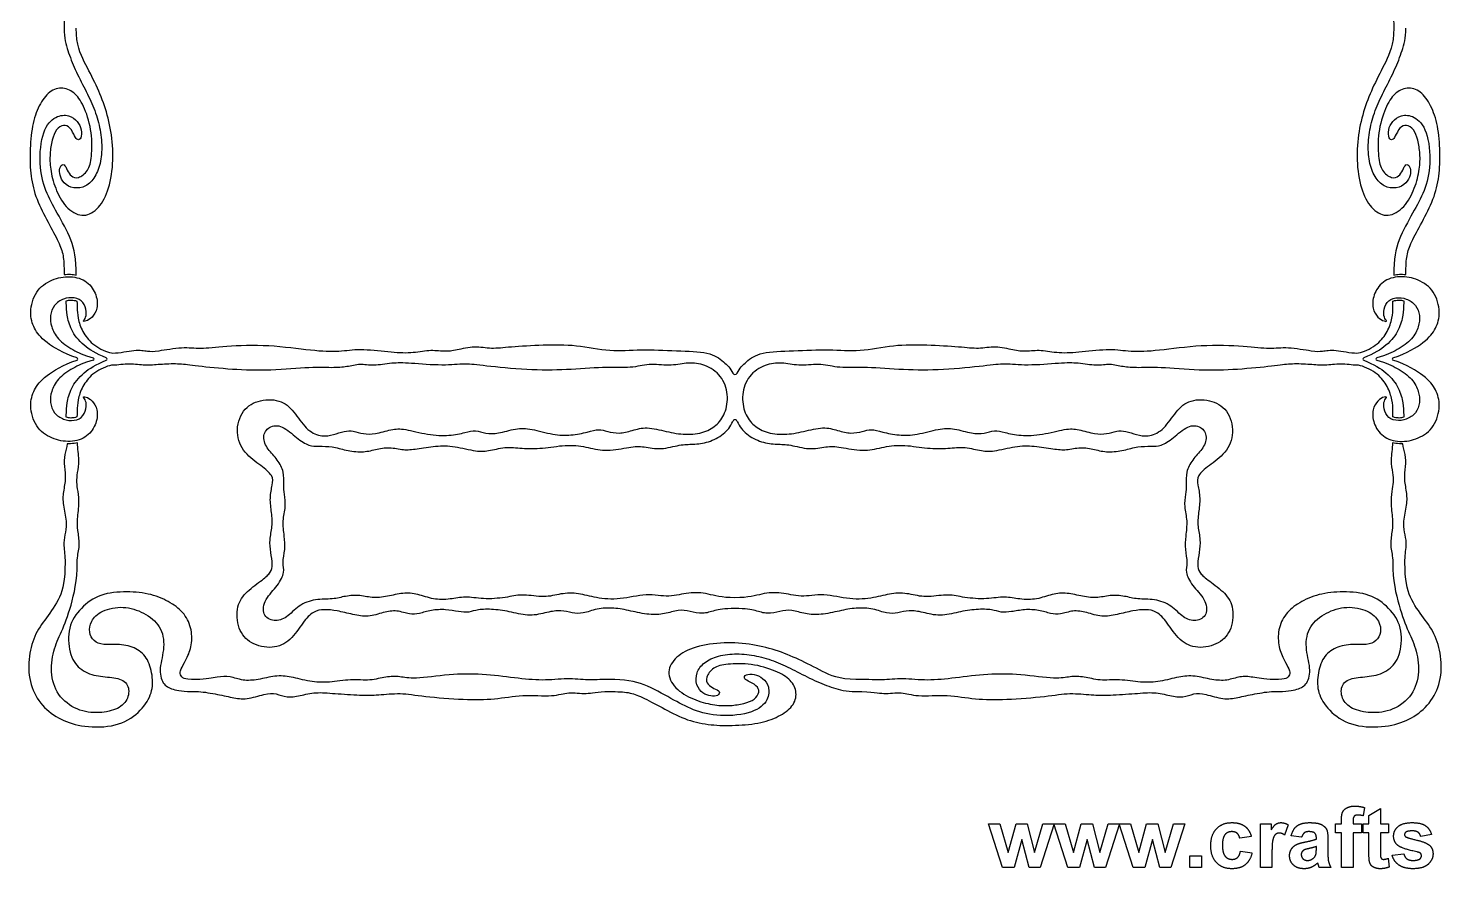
# Model space of a CAD drawing. Header units: millimetres. Extents: x -119 to 118, y -103 to 89.
# Drawn here: x -118.9 to -2.7, y -102.1 to -33 of the extents above; entities that cross this region are included whole.
import ezdxf

# ---------------------------------------------------------------- set-up
doc = ezdxf.new("R2010")
doc.units = ezdxf.units.MM
doc.header["$MEASUREMENT"] = 0
doc.layers.add('Layer 03', color=5, linetype='Continuous')

msp = doc.modelspace()

# ---------------------------------------------------------------- linework, layer by layer
at = {"layer": 'Layer 03'}
for p, q in [((-114.96, -53.26), (-114.96, -53.24)), ((-6.66, -53.24), (-6.66, -53.26)), ((-115.78, -55.6), (-115.78, -55.37)), ((-114.9, -55.4), (-114.89, -55.6)), ((-6.72, -55.6), (-6.72, -55.4)), ((-5.84, -55.37), (-5.84, -55.6)), ((-115.78, -64.96), (-115.78, -64.73)), ((-114.89, -64.73), (-114.9, -64.93)), ((-6.72, -64.93), (-6.72, -64.73)), ((-5.84, -64.73), (-5.84, -64.96)), ((-9.07, -97.06), (-9.18, -97.73)), ((-8.7, -97.71), (-7.75, -97.15)), ((-7.75, -97.15), (-7.75, -98.39)), ((-38.82, -102), (-39.97, -98.39)), ((-39.97, -98.39), (-39.03, -98.39)), ((-39.03, -98.39), (-38.35, -100.76)), ((-38.35, -100.76), (-37.71, -98.39)), ((-37.71, -98.39), (-36.78, -98.39)), ((-36.78, -98.39), (-36.19, -100.76)), ((-36.19, -100.76), (-35.5, -98.39)), ((-34.57, -98.39), (-35.72, -102)), ((-35.5, -98.39), (-34.57, -98.39)), ((-33.45, -102), (-34.6, -98.39)), ((-34.6, -98.39), (-33.66, -98.39)), ((-33.66, -98.39), (-32.98, -100.76)), ((-32.98, -100.76), (-32.34, -98.39)), ((-32.34, -98.39), (-31.41, -98.39)), ((-31.41, -98.39), (-30.82, -100.76)), ((-30.82, -100.76), (-30.13, -98.39)), ((-29.2, -98.39), (-30.35, -102)), ((-30.13, -98.39), (-29.2, -98.39)), ((-28.07, -102), (-29.23, -98.39)), ((-29.23, -98.39), (-28.29, -98.39)), ((-28.29, -98.39), (-27.61, -100.76)), ((-27.61, -100.76), (-26.97, -98.39)), ((-26.97, -98.39), (-26.04, -98.39)), ((-26.04, -98.39), (-25.45, -100.76)), ((-25.45, -100.76), (-24.76, -98.39)), ((-23.83, -98.39), (-24.98, -102)), ((-24.76, -98.39), (-23.83, -98.39)), ((-17.62, -102), (-17.62, -98.39)), ((-17.62, -98.39), (-16.73, -98.39)), ((-16.73, -98.39), (-16.73, -98.9)), ((-15.34, -98.48), (-15.63, -99.32)), ((-11.45, -98.39), (-10.96, -98.39)), ((-11.45, -99.13), (-11.45, -98.39)), ((-10.96, -98.39), (-10.96, -98.12)), ((-10, -98.14), (-10, -98.39)), ((-10, -98.39), (-9.32, -98.39)), ((-9.32, -98.39), (-9.32, -99.13)), ((-9.17, -99.13), (-9.17, -98.39)), ((-9.17, -98.39), (-8.7, -98.39)), ((-8.7, -98.39), (-8.7, -97.71)), ((-7.75, -98.39), (-7.1, -98.39)), ((-7.1, -98.39), (-7.1, -99.13)), ((-37.24, -99.68), (-37.87, -102)), ((-36.63, -102), (-37.24, -99.68)), ((-31.87, -99.68), (-32.5, -102)), ((-31.26, -102), (-31.87, -99.68)), ((-26.5, -99.68), (-27.13, -102)), ((-25.89, -102), (-26.5, -99.68)), ((-18.36, -99.44), (-19.32, -99.59)), ((-14.23, -99.5), (-15.09, -99.38)), ((-13.02, -99.65), (-13.02, -99.56)), ((-12.07, -99.69), (-12.07, -100.81)), ((-10.96, -99.13), (-11.45, -99.13)), ((-10.96, -102), (-10.96, -99.13)), ((-9.32, -99.13), (-10, -99.13)), ((-10, -99.13), (-10, -102)), ((-8.7, -99.13), (-9.17, -99.13)), ((-8.7, -100.72), (-8.7, -99.13)), ((-7.1, -99.13), (-7.75, -99.13)), ((-7.75, -99.13), (-7.75, -100.62)), ((-3.55, -99.28), (-4.44, -99.44)), ((-23.43, -102), (-23.43, -101.04)), ((-23.43, -101.04), (-22.47, -101.04)), ((-22.47, -101.04), (-22.47, -102)), ((-19.26, -100.64), (-18.3, -100.77)), ((-16.67, -100.88), (-16.67, -102)), ((-13.02, -100.46), (-13.02, -100.27)), ((-6.79, -100.98), (-5.83, -100.86)), ((-37.87, -102), (-38.82, -102)), ((-35.72, -102), (-36.63, -102)), ((-32.5, -102), (-33.45, -102)), ((-30.35, -102), (-31.26, -102)), ((-27.13, -102), (-28.07, -102)), ((-24.98, -102), (-25.89, -102)), ((-22.47, -102), (-23.43, -102)), ((-16.67, -102), (-17.62, -102)), ((-11.82, -102), (-12.78, -102)), ((-10, -102), (-10.96, -102)), ((-7.11, -101.23), (-7.04, -101.95))]:
    msp.add_line(p, q, dxfattribs=at)
for centre, radius, start, end in [((-114.93, -60.17), 0.1, 288.1671, 71.8329), ((-113.6, -60.17), 0.1, 286.2027, 73.7973), ((-112.53, -60.17), 0.1, 292.4925, 67.5075), ((-9.09, -60.17), 0.1, 112.4925, 247.5075), ((-8.02, -60.17), 0.1, 106.2027, 253.7973), ((-6.69, -60.17), 0.1, 108.1671, 251.8329), ((-60.81, -61.23), 0.2, 205.2482, 334.7518), ((-60.81, -65.37), 0.2, 22.0338, 157.9662)]:
    msp.add_arc(centre, radius, start, end, dxfattribs=at)
for points, degree in [([(-115.96, 14.61), (-115.96, 13.35), (-116.22, 10.36), (-115.95, 8.97), (-115.89, 7.4), (-116.53, 4.26), (-116.49, 1.33), (-116.18, -1.3), (-116.39, -3.02), (-115.94, -5.02), (-115.88, -6.19), (-116.07, -7.51), (-115.77, -9.35), (-116.25, -11.9), (-115.77, -14.69), (-116.25, -17.74), (-116.45, -20.24), (-116.43, -22.85), (-116.11, -25.78), (-116.39, -27.38), (-115.9, -29.26), (-115.96, -31.43), (-115.96, -32.96)], 3), ([(-6.66, 14.61), (-6.66, 13.16), (-7.17, 10.3), (-7.29, 5.12), (-7.4, 1.07), (-7.08, -1.18), (-6.64, -4.16), (-6.95, -7.33), (-6.68, -9.91), (-7.02, -11.44), (-6.74, -12.55), (-7.31, -14.36), (-6.95, -17.24), (-7.58, -20.09), (-7.12, -24.07), (-6.68, -26.57), (-7.02, -28.82), (-6.85, -30.64), (-6.66, -31.99), (-6.66, -32.96)], 3), ([(-114.96, -53.24), (-114.96, -51.94), (-115.26, -50.34), (-116.58, -48.08), (-117.51, -46.38), (-118.08, -44.21), (-117.75, -41.25), (-116.66, -40.11), (-115.52, -40.06), (-114.83, -40.6), (-114.48, -41.3), (-114.55, -42.08), (-114.86, -42.17), (-115.06, -41.91), (-115.45, -41.07), (-115.99, -40.84), (-116.63, -41.23), (-116.96, -42.13), (-117.14, -43.28), (-117.12, -44.49), (-116.73, -46.12), (-115.87, -47.74), (-114.49, -48.58), (-113.21, -47.96), (-112.3, -46.47), (-111.88, -44.12), (-112, -41.67), (-112.52, -39.55), (-113.29, -37.64), (-114.3, -35.75), (-114.96, -34.33), (-114.96, -32.96)], 3), ([(-6.66, -32.96), (-6.66, -34.33), (-7.32, -35.75), (-8.32, -37.64), (-9.1, -39.55), (-9.62, -41.67), (-9.74, -44.12), (-9.32, -46.47), (-8.4, -47.96), (-7.13, -48.58), (-5.75, -47.74), (-4.89, -46.12), (-4.5, -44.49), (-4.48, -43.28), (-4.66, -42.13), (-4.99, -41.23), (-5.63, -40.84), (-6.17, -41.07), (-6.56, -41.91), (-6.76, -42.17), (-7.07, -42.08), (-7.14, -41.3), (-6.79, -40.6), (-6.1, -40.06), (-4.96, -40.11), (-3.87, -41.25), (-3.54, -44.21), (-4.11, -46.38), (-5.04, -48.08), (-6.35, -50.34), (-6.66, -51.94), (-6.66, -53.24)], 3), ([(-60.81, -80.69), (-61.72, -80.69), (-62.51, -80.83), (-63.46, -81.19), (-64.52, -80.9), (-65.46, -80.75), (-66.59, -81.17), (-67.82, -81.23), (-69.42, -80.88), (-70.76, -80.6), (-72.2, -80.68), (-73.32, -81.14), (-74.18, -81.06), (-75.11, -80.8), (-76.21, -80.97), (-77.67, -81.38), (-79.17, -80.96), (-80.68, -80.73), (-82, -80.75), (-82.66, -81.03), (-83.51, -80.97), (-84.59, -80.74), (-85.8, -80.8), (-86.8, -81.13), (-87.52, -81.21), (-88.59, -80.8), (-89.69, -80.98), (-90.97, -81.43), (-92.2, -81.19), (-93.56, -80.85), (-94.6, -80.74), (-95.47, -80.88), (-96.31, -81.77), (-97.32, -83.38), (-98.8, -84.06), (-100.68, -83.62), (-101.71, -82.44), (-101.83, -80.4), (-100.99, -79.28), (-99.55, -78.27), (-98.95, -77.72), (-98.79, -77.09), (-98.98, -76.09), (-99.1, -75.02), (-98.81, -73.97), (-98.89, -72.81), (-99.08, -71.6), (-98.82, -70.46), (-98.75, -69.77), (-99.71, -68.97), (-101.19, -67.95), (-101.93, -66.25), (-101.36, -64.27), (-99.87, -63.44), (-97.99, -63.51), (-96.94, -64.62), (-95.95, -66.13), (-94.73, -66.58), (-93.83, -66.39), (-92.89, -66.08), (-92.22, -66.04), (-91.34, -66.35), (-90.46, -66.36), (-89.02, -65.93), (-88.04, -65.86), (-86.06, -66.43), (-84.23, -66.5), (-82.95, -66.2), (-82.14, -65.98), (-81.31, -66.31), (-80.33, -66.33), (-78.81, -65.84), (-77.61, -65.87), (-75.71, -66.43), (-74.3, -66.46), (-72.85, -66.18), (-72, -65.89), (-71.32, -66.13), (-70.36, -66.33), (-69.26, -66.05), (-68.1, -65.7), (-66.44, -66.14), (-64.87, -66.44), (-63.27, -66.23), (-62.23, -65.58), (-61.51, -64.54), (-61.33, -62.86), (-62.02, -61.34), (-63.47, -60.5), (-64.81, -60.46), (-66.17, -60.76), (-67.96, -60.51), (-69.25, -60.94), (-71.56, -60.79), (-74.64, -61.08), (-77.83, -61.09), (-81.63, -60.71), (-82.95, -60.51), (-84.7, -60.74), (-87.69, -60.49), (-88.98, -60.46), (-90.58, -60.77), (-91.62, -60.53), (-92.7, -60.83), (-93.83, -60.9), (-95.95, -60.82), (-99.44, -61.17), (-102.53, -61.01), (-105.49, -60.7), (-106.54, -60.54), (-108.13, -60.6), (-109.27, -60.74), (-110.58, -60.49), (-111.53, -60.67), (-111.94, -60.67)], 3), ([(-9.68, -60.67), (-10.09, -60.67), (-11.03, -60.49), (-12.34, -60.74), (-13.48, -60.6), (-15.08, -60.54), (-16.13, -60.7), (-19.09, -61.01), (-22.18, -61.17), (-25.66, -60.82), (-27.78, -60.9), (-28.92, -60.83), (-30, -60.53), (-31.04, -60.77), (-32.64, -60.46), (-33.93, -60.49), (-36.92, -60.74), (-38.67, -60.51), (-39.99, -60.71), (-43.78, -61.09), (-46.97, -61.08), (-50.05, -60.79), (-52.36, -60.94), (-53.66, -60.51), (-55.44, -60.76), (-56.8, -60.46), (-58.15, -60.5), (-59.6, -61.34), (-60.29, -62.86), (-60.11, -64.54), (-59.39, -65.58), (-58.35, -66.23), (-56.75, -66.44), (-55.18, -66.14), (-53.52, -65.7), (-52.36, -66.05), (-51.26, -66.33), (-50.3, -66.13), (-49.62, -65.89), (-48.77, -66.18), (-47.32, -66.46), (-45.91, -66.43), (-44, -65.87), (-42.81, -65.84), (-41.29, -66.33), (-40.31, -66.31), (-39.48, -65.98), (-38.67, -66.2), (-37.39, -66.5), (-35.56, -66.43), (-33.57, -65.86), (-32.6, -65.93), (-31.16, -66.36), (-30.28, -66.35), (-29.4, -66.04), (-28.72, -66.08), (-27.79, -66.39), (-26.89, -66.58), (-25.66, -66.13), (-24.67, -64.62), (-23.63, -63.51), (-21.75, -63.44), (-20.26, -64.27), (-19.69, -66.25), (-20.43, -67.95), (-21.9, -68.97), (-22.86, -69.77), (-22.79, -70.46), (-22.53, -71.6), (-22.72, -72.81), (-22.8, -73.97), (-22.52, -75.02), (-22.64, -76.09), (-22.83, -77.09), (-22.67, -77.72), (-22.06, -78.27), (-20.62, -79.28), (-19.78, -80.4), (-19.91, -82.44), (-20.94, -83.62), (-22.82, -84.06), (-24.3, -83.38), (-25.31, -81.77), (-26.15, -80.88), (-27.02, -80.74), (-28.06, -80.85), (-29.42, -81.19), (-30.65, -81.43), (-31.93, -80.98), (-33.03, -80.8), (-34.1, -81.21), (-34.82, -81.13), (-35.82, -80.8), (-37.02, -80.74), (-38.11, -80.97), (-38.96, -81.03), (-39.62, -80.75), (-40.94, -80.73), (-42.45, -80.96), (-43.95, -81.38), (-45.41, -80.97), (-46.51, -80.8), (-47.44, -81.06), (-48.3, -81.14), (-49.42, -80.68), (-50.86, -80.6), (-52.19, -80.88), (-53.8, -81.23), (-55.03, -81.17), (-56.16, -80.75), (-57.1, -80.9), (-58.16, -81.19), (-59.11, -80.83), (-59.9, -80.69), (-60.81, -80.69)], 3), ([(-115.72, -67.14), (-115.72, -67.43), (-115.96, -68.01), (-115.95, -68.98), (-115.8, -70.09), (-116.08, -71.23), (-116.05, -72.27), (-115.68, -73.75), (-115.92, -74.65), (-116.03, -75.45), (-115.88, -76.35), (-115.88, -76.91)], 3), ([(-114.88, -76.91), (-114.88, -76.35), (-114.65, -75.7), (-114.79, -74.51), (-114.92, -73.54), (-114.68, -72.07), (-114.82, -71), (-114.93, -70.3), (-114.88, -69.55), (-114.66, -68.53), (-114.85, -67.54), (-114.86, -67.05)], 3), ([(-6.76, -67.05), (-6.77, -67.54), (-6.96, -68.53), (-6.73, -69.55), (-6.69, -70.3), (-6.8, -71), (-6.94, -72.07), (-6.7, -73.54), (-6.83, -74.51), (-6.97, -75.7), (-6.74, -76.35), (-6.74, -76.91)], 3), ([(-5.74, -76.91), (-5.74, -76.35), (-5.58, -75.45), (-5.7, -74.65), (-5.94, -73.75), (-5.57, -72.27), (-5.54, -71.23), (-5.82, -70.09), (-5.67, -68.98), (-5.66, -68.01), (-5.9, -67.43), (-5.9, -67.14)], 3), ([(-115.88, -76.91), (-115.88, -78.34), (-116.22, -79.85), (-117.45, -81.48), (-118.45, -82.9), (-118.95, -84.83), (-118.81, -87.01), (-117.82, -88.74), (-116.24, -89.89), (-114.41, -90.46), (-111.62, -90.46), (-109.73, -89.28), (-108.72, -87.78), (-108.63, -86.39), (-109.02, -84.79), (-109.98, -83.91), (-111.41, -83.57), (-112.8, -83.72), (-113.54, -83.39), (-113.94, -82.66), (-113.82, -81.74), (-112.93, -80.81), (-111.06, -80.44), (-109.38, -80.98), (-107.95, -82.09), (-107.63, -83.86), (-108.19, -85.64), (-107.9, -86.93), (-107.08, -87.37), (-106.19, -87.52), (-105.1, -87.52)], 3), ([(-105.1, -86.52), (-105.73, -86.52), (-106.15, -86.48), (-106.44, -86.17), (-106.4, -85.7), (-105.96, -84.98), (-105.46, -83.89), (-105.42, -82.42), (-106.01, -81.09), (-107.15, -80.18), (-108.75, -79.46), (-110.78, -79.26), (-113.04, -79.44), (-114.62, -80.6), (-115.69, -82.19), (-115.58, -84.42), (-114.75, -85.73), (-113.35, -86.29), (-111.8, -86.32), (-110.66, -86.74), (-110.57, -87.96), (-111.3, -88.91), (-112.81, -89.31), (-114.68, -89.21), (-116.41, -88.07), (-117.13, -86.18), (-116.88, -84.1), (-116.19, -82.67), (-115.38, -80.63), (-114.88, -78.37), (-114.88, -76.91)], 3), ([(-16.52, -87.52), (-15.43, -87.52), (-14.53, -87.37), (-13.72, -86.93), (-13.43, -85.64), (-13.99, -83.86), (-13.67, -82.09), (-12.24, -80.98), (-10.56, -80.44), (-8.69, -80.81), (-7.79, -81.74), (-7.67, -82.66), (-8.08, -83.39), (-8.82, -83.72), (-10.21, -83.57), (-11.63, -83.91), (-12.6, -84.79), (-12.98, -86.39), (-12.9, -87.78), (-11.89, -89.28), (-9.99, -90.46), (-7.21, -90.46), (-5.38, -89.89), (-3.8, -88.74), (-2.81, -87.01), (-2.67, -84.83), (-3.17, -82.9), (-4.17, -81.48), (-5.4, -79.85), (-5.74, -78.34), (-5.74, -76.91)], 3), ([(-6.74, -76.91), (-6.74, -78.37), (-6.23, -80.63), (-5.43, -82.67), (-4.74, -84.1), (-4.49, -86.18), (-5.2, -88.07), (-6.94, -89.21), (-8.81, -89.31), (-10.31, -88.91), (-11.05, -87.96), (-10.96, -86.74), (-9.82, -86.32), (-8.27, -86.29), (-6.87, -85.73), (-6.04, -84.42), (-5.93, -82.19), (-7, -80.6), (-8.58, -79.44), (-10.84, -79.26), (-12.87, -79.46), (-14.47, -80.18), (-15.6, -81.09), (-16.2, -82.42), (-16.15, -83.89), (-15.66, -84.98), (-15.22, -85.7), (-15.17, -86.17), (-15.47, -86.48), (-15.89, -86.52), (-16.52, -86.52)], 3), ([(-50.87, -86.52), (-52.24, -86.52), (-53.66, -85.86), (-55.55, -84.85), (-57.46, -84.08), (-59.58, -83.56), (-62.03, -83.44), (-64.38, -83.86), (-65.87, -84.77), (-66.49, -86.05), (-65.65, -87.43), (-64.03, -88.29), (-62.4, -88.67), (-61.19, -88.7), (-60.04, -88.52), (-59.15, -88.19), (-58.75, -87.54), (-58.99, -87.01), (-59.82, -86.62), (-60.09, -86.42), (-59.99, -86.11), (-59.21, -86.04), (-58.51, -86.39), (-57.97, -87.08), (-58.02, -88.22), (-59.16, -89.31), (-62.12, -89.64), (-64.29, -89.07), (-65.99, -88.14), (-68.26, -86.82), (-69.86, -86.52), (-71.16, -86.52)], 3), ([(-71.16, -87.52), (-70.41, -87.52), (-69.52, -87.56), (-68.53, -87.91), (-66.84, -88.82), (-64.94, -89.84), (-63.03, -90.28), (-61.08, -90.34), (-58.83, -90.18), (-57.18, -89.6), (-55.98, -88.75), (-55.66, -87.59), (-56.17, -86.56), (-57.34, -85.81), (-59.48, -85.18), (-61.54, -85.24), (-62.62, -85.5), (-63.28, -86.39), (-63.06, -86.96), (-62.55, -87.28), (-61.97, -87.49), (-62.19, -87.89), (-62.79, -87.92), (-63.46, -87.71), (-64.03, -87.02), (-64.03, -85.93), (-63.4, -85.12), (-62.21, -84.53), (-60.67, -84.36), (-59.03, -84.56), (-57.44, -85.02), (-55.91, -85.78), (-54.25, -86.64), (-52.71, -87.24), (-51.7, -87.52), (-50.87, -87.52)], 3), ([(-71.16, -86.52), (-71.93, -86.52), (-72.84, -86.61), (-74.57, -86.4), (-76.62, -86.65), (-78.86, -86.41), (-81.6, -86.04), (-84.24, -86.08), (-87.33, -86.52), (-88.34, -86.26), (-89.5, -86.27), (-90.77, -86.65), (-92.37, -86.48), (-94.19, -86.8), (-95.77, -86.72), (-97.33, -86.27), (-98.6, -86.18), (-100.03, -86.57), (-101.28, -86.65), (-102.33, -86.23), (-103.31, -86.3), (-104.25, -86.52), (-105.1, -86.52)], 3), ([(-16.52, -86.52), (-17.36, -86.52), (-18.3, -86.3), (-19.29, -86.23), (-20.34, -86.65), (-21.59, -86.57), (-23.02, -86.18), (-24.29, -86.27), (-25.85, -86.72), (-27.43, -86.8), (-29.24, -86.48), (-30.85, -86.65), (-32.12, -86.27), (-33.28, -86.26), (-34.29, -86.52), (-37.38, -86.08), (-40.02, -86.04), (-42.76, -86.41), (-45, -86.65), (-47.05, -86.4), (-48.78, -86.61), (-49.69, -86.52), (-50.87, -86.52)], 3), ([(-105.1, -87.52), (-104.63, -87.52), (-103.5, -87.71), (-102.1, -88.02), (-101, -88.21), (-99.42, -87.69), (-98.51, -87.64), (-97.67, -88.05), (-96.59, -87.87), (-95.28, -87.54), (-93.81, -87.68), (-91.51, -87.83), (-90.19, -87.82), (-88.32, -87.6), (-86.53, -87.92), (-82.96, -88.2), (-80.55, -88.18), (-78.32, -87.74), (-75.64, -87.97), (-74.53, -87.5), (-73.02, -87.79), (-72.15, -87.52), (-71.16, -87.52)], 3), ([(-50.87, -87.52), (-49.46, -87.52), (-48.6, -87.79), (-47.09, -87.5), (-45.97, -87.97), (-43.3, -87.74), (-41.07, -88.18), (-38.66, -88.2), (-35.08, -87.92), (-33.29, -87.6), (-31.43, -87.82), (-30.11, -87.83), (-27.81, -87.68), (-26.34, -87.54), (-25.03, -87.87), (-23.95, -88.05), (-23.11, -87.64), (-22.2, -87.69), (-20.62, -88.21), (-19.52, -88.02), (-18.12, -87.71), (-16.99, -87.52), (-16.52, -87.52)], 3), ([(-10.96, -98.12), (-10.96, -97.67), (-10.86, -97.44)], 2), ([(-10.86, -97.44), (-10.77, -97.22), (-10.51, -97.08)], 2), ([(-10.51, -97.08), (-10.25, -96.94), (-9.86, -96.94)], 2), ([(-9.86, -96.94), (-9.46, -96.94), (-9.07, -97.06)], 2), ([(-21.23, -98.8), (-20.76, -98.3), (-19.96, -98.3)], 2), ([(-19.96, -98.3), (-19.31, -98.3), (-18.92, -98.58)], 2), ([(-18.92, -98.58), (-18.53, -98.86), (-18.36, -99.44)], 2), ([(-16.73, -98.9), (-16.51, -98.54), (-16.34, -98.42)], 2), ([(-16.34, -98.42), (-16.16, -98.3), (-15.94, -98.3)], 2), ([(-15.94, -98.3), (-15.63, -98.3), (-15.34, -98.48)], 2), ([(-15.09, -99.38), (-14.95, -98.83), (-14.6, -98.56)], 2), ([(-14.6, -98.56), (-14.25, -98.3), (-13.56, -98.3)], 2), ([(-13.56, -98.3), (-12.93, -98.3), (-12.62, -98.45)], 2), ([(-12.62, -98.45), (-12.32, -98.6), (-12.19, -98.83)], 2), ([(-9.91, -97.77), (-10, -97.87), (-10, -98.14)], 2), ([(-9.62, -97.68), (-9.82, -97.68), (-9.91, -97.77)], 2), ([(-9.18, -97.73), (-9.41, -97.68), (-9.62, -97.68)], 2), ([(-6.67, -99.41), (-6.67, -98.94), (-6.3, -98.62)], 2), ([(-6.3, -98.62), (-5.93, -98.3), (-5.15, -98.3)], 2), ([(-5.15, -98.3), (-4.41, -98.3), (-4.05, -98.55)], 2), ([(-4.05, -98.55), (-3.69, -98.8), (-3.55, -99.28)], 2), ([(-21.7, -100.2), (-21.7, -99.3), (-21.23, -98.8)], 2), ([(-20.53, -99.29), (-20.74, -99.54), (-20.74, -100.13)], 2), ([(-19.97, -99.04), (-20.32, -99.04), (-20.53, -99.29)], 2), ([(-19.53, -99.18), (-19.7, -99.04), (-19.97, -99.04)], 2), ([(-19.32, -99.59), (-19.37, -99.32), (-19.53, -99.18)], 2), ([(-16.59, -99.67), (-16.67, -99.96), (-16.67, -100.88)], 2), ([(-16.38, -99.27), (-16.51, -99.38), (-16.59, -99.67)], 2), ([(-16.06, -99.16), (-16.25, -99.16), (-16.38, -99.27)], 2), ([(-15.63, -99.32), (-15.86, -99.16), (-16.06, -99.16)], 2), ([(-14.67, -100.11), (-14.42, -99.98), (-13.93, -99.89)], 2), ([(-14.01, -99.14), (-14.14, -99.24), (-14.23, -99.5)], 2), ([(-13.64, -99.04), (-13.88, -99.04), (-14.01, -99.14)], 2), ([(-13.93, -99.89), (-13.28, -99.76), (-13.02, -99.65)], 2), ([(-13.15, -99.16), (-13.28, -99.04), (-13.64, -99.04)], 2), ([(-13.02, -99.56), (-13.02, -99.28), (-13.15, -99.16)], 2), ([(-12.19, -98.83), (-12.07, -99.07), (-12.07, -99.69)], 2), ([(-6.24, -100.23), (-6.67, -99.94), (-6.67, -99.41)], 2), ([(-5.66, -99.08), (-5.77, -99.16), (-5.77, -99.28)], 2), ([(-5.77, -99.28), (-5.77, -99.38), (-5.68, -99.46)], 2), ([(-5.68, -99.46), (-5.55, -99.55), (-4.79, -99.73)], 2), ([(-5.12, -98.98), (-5.5, -98.98), (-5.66, -99.08)], 2), ([(-4.66, -99.09), (-4.82, -98.98), (-5.12, -98.98)], 2), ([(-4.79, -99.73), (-4.03, -99.91), (-3.72, -100.16)], 2), ([(-4.44, -99.44), (-4.5, -99.21), (-4.66, -99.09)], 2), ([(-21.23, -101.59), (-21.7, -101.09), (-21.7, -100.2)], 2), ([(-20.74, -100.13), (-20.74, -100.78), (-20.53, -101.05)], 2), ([(-20.53, -101.05), (-20.31, -101.32), (-19.95, -101.32)], 2), ([(-19.5, -101.17), (-19.33, -101.02), (-19.26, -100.64)], 2), ([(-18.3, -100.77), (-18.45, -101.42), (-18.86, -101.76)], 2), ([(-15.22, -101.02), (-15.22, -100.72), (-15.07, -100.48)], 2), ([(-14.9, -101.79), (-15.22, -101.49), (-15.22, -101.02)], 2), ([(-15.07, -100.48), (-14.93, -100.24), (-14.67, -100.11)], 2), ([(-14.08, -100.58), (-14.26, -100.72), (-14.26, -100.92)], 2), ([(-14.26, -100.92), (-14.26, -101.12), (-14.12, -101.27)], 2), ([(-13.58, -100.42), (-13.96, -100.5), (-14.08, -100.58)], 2), ([(-13.02, -100.27), (-13.2, -100.33), (-13.58, -100.42)], 2), ([(-13.28, -101.24), (-13.11, -101.11), (-13.06, -100.93)], 2), ([(-13.06, -100.93), (-13.02, -100.8), (-13.02, -100.46)], 2), ([(-12.07, -100.81), (-12.07, -101.29), (-12.02, -101.51)], 2), ([(-8.67, -101.4), (-8.7, -101.23), (-8.7, -100.72)], 2), ([(-7.75, -100.62), (-7.75, -101.07), (-7.73, -101.15)], 2), ([(-6.23, -101.79), (-6.66, -101.49), (-6.79, -100.98)], 2), ([(-4.77, -100.7), (-5.93, -100.45), (-6.24, -100.23)], 2), ([(-5.83, -100.86), (-5.77, -101.13), (-5.59, -101.27)], 2), ([(-4.45, -100.83), (-4.52, -100.76), (-4.77, -100.7)], 2), ([(-4.51, -101.28), (-4.38, -101.18), (-4.38, -101.02)], 2), ([(-4.38, -101.02), (-4.38, -100.91), (-4.45, -100.83)], 2), ([(-3.43, -100.87), (-3.43, -101.37), (-3.84, -101.73)], 2), ([(-3.72, -100.16), (-3.43, -100.42), (-3.43, -100.87)], 2), ([(-19.97, -102.09), (-20.76, -102.09), (-21.23, -101.59)], 2), ([(-18.86, -101.76), (-19.27, -102.09), (-19.97, -102.09)], 2), ([(-19.95, -101.32), (-19.68, -101.32), (-19.5, -101.17)], 2), ([(-14.02, -102.09), (-14.58, -102.09), (-14.9, -101.79)], 2), ([(-14.12, -101.27), (-13.97, -101.41), (-13.75, -101.41)], 2), ([(-13.43, -101.97), (-13.7, -102.09), (-14.02, -102.09)], 2), ([(-13.75, -101.41), (-13.5, -101.41), (-13.28, -101.24)], 2), ([(-12.9, -101.61), (-13.15, -101.85), (-13.43, -101.97)], 2), ([(-12.87, -101.72), (-12.89, -101.64), (-12.9, -101.61)], 2), ([(-12.78, -102), (-12.81, -101.91), (-12.87, -101.72)], 2), ([(-12.02, -101.51), (-11.96, -101.74), (-11.82, -102)], 2), ([(-8.54, -101.78), (-8.64, -101.64), (-8.67, -101.4)], 2), ([(-8.24, -102), (-8.45, -101.92), (-8.54, -101.78)], 2), ([(-7.78, -102.09), (-8.04, -102.09), (-8.24, -102)], 2), ([(-7.04, -101.95), (-7.37, -102.09), (-7.78, -102.09)], 2), ([(-7.73, -101.15), (-7.71, -101.22), (-7.65, -101.27)], 2), ([(-7.65, -101.27), (-7.58, -101.32), (-7.49, -101.32)], 2), ([(-7.49, -101.32), (-7.36, -101.32), (-7.11, -101.23)], 2), ([(-5.06, -102.09), (-5.8, -102.09), (-6.23, -101.79)], 2), ([(-5.59, -101.27), (-5.4, -101.41), (-5.06, -101.41)], 2), ([(-5.06, -101.41), (-4.69, -101.41), (-4.51, -101.28)], 2), ([(-3.84, -101.73), (-4.25, -102.09), (-5.06, -102.09)], 2)]:
    msp.add_open_spline(points, degree=degree, dxfattribs=at)
for points, knots in [([(-115.96, -32.96), (-115.96, -33.79), (-115.68, -34.79), (-115.08, -36.34), (-114.22, -37.99), (-113.46, -39.53), (-113, -41.11), (-112.8, -42.76), (-112.98, -44.3), (-113.56, -45.49), (-114.37, -46.12), (-115.46, -46.12), (-116.15, -45.54), (-116.36, -44.88), (-116.33, -44.28), (-115.93, -44.06), (-115.72, -44.64), (-115.4, -45.15), (-114.83, -45.37), (-113.94, -44.71), (-113.68, -43.63), (-113.62, -41.57), (-114.25, -39.43), (-115.01, -38.26), (-116.03, -37.75), (-117.19, -38.07), (-118.04, -39.27), (-118.62, -40.92), (-118.79, -43.17), (-118.73, -45.12), (-118.28, -47.02), (-117.26, -48.93), (-116.35, -50.62), (-116, -51.6), (-115.96, -52.48), (-115.96, -53.21)], [275.147256, 275.147256, 275.147256, 275.147256, 276.549962, 277.952668, 279.355375, 280.758081, 282.160787, 283.563493, 284.966199, 286.368905, 287.771611, 289.174317, 290.577024, 291.97973, 293.382436, 294.785142, 296.187848, 297.590554, 298.99326, 300.395967, 301.798673, 303.201379, 304.604085, 306.006791, 307.409497, 308.812203, 310.21491, 311.617616, 313.020322, 314.423028, 315.825734, 317.22844, 318.631146, 320.033853, 321.414107, 321.414107, 321.414107, 321.414107]), ([(-5.66, -53.21), (-5.66, -52.48), (-5.61, -51.6), (-5.27, -50.62), (-4.35, -48.93), (-3.34, -47.02), (-2.89, -45.12), (-2.83, -43.17), (-3, -40.92), (-3.58, -39.27), (-4.43, -38.07), (-5.59, -37.75), (-6.61, -38.26), (-7.36, -39.43), (-8, -41.57), (-7.94, -43.63), (-7.68, -44.71), (-6.79, -45.37), (-6.22, -45.15), (-5.9, -44.64), (-5.69, -44.06), (-5.29, -44.28), (-5.25, -44.88), (-5.46, -45.54), (-6.16, -46.12), (-7.25, -46.12), (-8.06, -45.49), (-8.64, -44.3), (-8.82, -42.76), (-8.62, -41.11), (-8.16, -39.53), (-7.4, -37.99), (-6.54, -36.34), (-5.94, -34.79), (-5.66, -33.79), (-5.66, -32.96)], [180.841728, 180.841728, 180.841728, 180.841728, 182.221983, 183.624689, 185.027395, 186.430101, 187.832807, 189.235514, 190.63822, 192.040926, 193.443632, 194.846338, 196.249044, 197.65175, 199.054457, 200.457163, 201.859869, 203.262575, 204.665281, 206.067987, 207.470693, 208.8734, 210.276106, 211.678812, 213.081518, 214.484224, 215.88693, 217.289636, 218.692343, 220.095049, 221.497755, 222.900461, 224.303167, 225.705873, 227.108579, 227.108579, 227.108579, 227.108579]), ([(-114.89, -60.07), (-116.06, -59.69), (-117.69, -58.69), (-118.45, -57.67), (-118.85, -56.39), (-118.35, -54.52), (-117, -53.57), (-115.44, -53.27), (-113.99, -53.72), (-113.24, -54.9), (-113.19, -56.04), (-113.63, -56.78), (-114.21, -57.09), (-114.44, -57.07), (-114.23, -56.88), (-114.06, -56.32), (-114.33, -55.42), (-115.11, -55.06), (-116.01, -55.16), (-116.82, -55.69), (-117.14, -56.6), (-117.04, -57.48), (-116.56, -58.52), (-115.34, -59.39), (-114.36, -59.84), (-113.57, -60.07)], [0.096313, 0.096313, 0.096313, 0.096313, 1.235871, 2.471742, 3.707614, 4.943485, 6.179356, 7.415228, 8.651099, 9.88697, 11.122842, 12.358713, 13.594585, 14.830456, 16.066327, 17.302199, 18.53807, 19.773941, 21.009813, 22.245684, 23.481555, 24.717427, 25.953298, 27.189169, 28.274318, 28.274318, 28.274318, 28.274318]), ([(-115.96, -53.21), (-115.78, -53.19), (-115.44, -53.18), (-115.11, -53.23), (-114.96, -53.26)], [321.414107, 321.414107, 321.414107, 321.414107, 321.95049, 322.419345, 322.419345, 322.419345, 322.419345]), ([(-6.72, -60.07), (-5.56, -59.69), (-3.93, -58.69), (-3.17, -57.67), (-2.77, -56.39), (-3.27, -54.52), (-4.62, -53.57), (-6.18, -53.27), (-7.63, -53.72), (-8.38, -54.9), (-8.43, -56.04), (-7.98, -56.78), (-7.4, -57.09), (-7.17, -57.07), (-7.39, -56.88), (-7.55, -56.32), (-7.29, -55.42), (-6.51, -55.06), (-5.61, -55.16), (-4.8, -55.69), (-4.48, -56.6), (-4.58, -57.48), (-5.06, -58.52), (-6.28, -59.39), (-7.26, -59.84), (-8.04, -60.07)], [0.096313, 0.096313, 0.096313, 0.096313, 1.235871, 2.471742, 3.707614, 4.943485, 6.179356, 7.415228, 8.651099, 9.88697, 11.122842, 12.358713, 13.594585, 14.830456, 16.066327, 17.302199, 18.53807, 19.773941, 21.009813, 22.245684, 23.481555, 24.717427, 25.953298, 27.189169, 28.274318, 28.274318, 28.274318, 28.274318]), ([(-6.66, -53.26), (-6.51, -53.23), (-6.17, -53.18), (-5.84, -53.19), (-5.66, -53.21)], [463.819442, 463.819442, 463.819442, 463.819442, 464.288297, 464.82468, 464.82468, 464.82468, 464.82468]), ([(-115.78, -55.37), (-115.72, -55.35), (-115.54, -55.31), (-115.28, -55.31), (-115.05, -55.35), (-114.94, -55.38), (-114.9, -55.4)], [2.5945525, 2.5945525, 2.5945525, 2.5945525, 2.7843251, 3.1445914, 3.355271, 3.4889365, 3.4889365, 3.4889365, 3.4889365]), ([(-112.49, -60.07), (-113.34, -59.72), (-114.48, -59.04), (-115.45, -57.75), (-115.74, -56.51), (-115.77, -55.8), (-115.78, -55.63), (-115.78, -55.6)], [-2.010658, -2.010658, -2.010658, -2.010658, -1.149602, -0.213392, 0.722818, 1.659028, 1.936111, 1.936111, 1.936111, 1.936111]), ([(-114.89, -55.6), (-114.89, -55.71), (-114.89, -56.1), (-114.81, -57.04), (-114.31, -58.2), (-113.43, -59.18), (-112.25, -59.67), (-111.94, -59.67)], [3.999095, 3.999095, 3.999095, 3.999095, 4.86073, 5.79694, 6.733151, 7.669361, 8.605571, 8.605571, 8.605571, 8.605571]), ([(-9.68, -59.67), (-9.37, -59.67), (-8.18, -59.18), (-7.31, -58.2), (-6.8, -57.04), (-6.72, -56.1), (-6.73, -55.71), (-6.72, -55.6)], [89.574628, 89.574628, 89.574628, 89.574628, 90.510838, 91.447048, 92.383258, 93.319468, 94.181104, 94.181104, 94.181104, 94.181104]), ([(-5.84, -55.6), (-5.84, -55.63), (-5.85, -55.8), (-5.88, -56.51), (-6.17, -57.75), (-7.13, -59.04), (-8.28, -59.72), (-9.13, -60.07)], [96.244087, 96.244087, 96.244087, 96.244087, 96.52117, 97.457381, 98.393591, 99.329801, 100.190857, 100.190857, 100.190857, 100.190857]), ([(-6.72, -55.4), (-6.68, -55.38), (-6.57, -55.35), (-6.33, -55.31), (-6.08, -55.31), (-5.9, -55.35), (-5.84, -55.37)], [94.6912619, 94.6912619, 94.6912619, 94.6912619, 94.8249274, 95.0356071, 95.3958733, 95.5856459, 95.5856459, 95.5856459, 95.5856459]), ([(-111.94, -59.67), (-111.38, -59.67), (-110.05, -59.34), (-109.05, -59.54), (-108.43, -59.55), (-106.15, -59.12), (-104.82, -59.36), (-102.87, -59.08), (-99.13, -58.95), (-95.46, -59.49), (-93.26, -59.57), (-91.73, -59.28), (-89.24, -59.58), (-87.39, -59.71), (-85.95, -59.36), (-84.69, -59.55), (-83.74, -59.43), (-82.19, -59.05), (-80.84, -59.34), (-79.41, -59.14), (-76.55, -58.99), (-73.88, -58.96), (-71.02, -59.58), (-68.64, -59.35), (-65.57, -59.49), (-62.85, -59.56), (-61.76, -60.33), (-61.17, -60.94), (-60.99, -61.32)], [8.605571, 8.605571, 8.605571, 8.605571, 10.161277, 11.716983, 13.272689, 14.828395, 16.384101, 17.939807, 19.495513, 21.05122, 22.606926, 24.162632, 25.718338, 27.274044, 28.82975, 30.385456, 31.941162, 33.496868, 35.052574, 36.60828, 38.163987, 39.719693, 41.275399, 42.831105, 44.386811, 45.942517, 47.498223, 48.864073, 48.864073, 48.864073, 48.864073]), ([(-60.63, -61.32), (-60.45, -60.94), (-59.86, -60.33), (-58.77, -59.56), (-56.05, -59.49), (-52.98, -59.35), (-50.6, -59.58), (-47.74, -58.96), (-45.07, -58.99), (-42.21, -59.14), (-40.78, -59.34), (-39.43, -59.05), (-37.87, -59.43), (-36.93, -59.55), (-35.67, -59.36), (-34.23, -59.71), (-32.38, -59.58), (-29.89, -59.28), (-28.36, -59.57), (-26.16, -59.49), (-22.49, -58.95), (-18.75, -59.08), (-16.8, -59.36), (-15.47, -59.12), (-13.18, -59.55), (-12.57, -59.54), (-11.56, -59.34), (-10.24, -59.67), (-9.68, -59.67)], [49.316125, 49.316125, 49.316125, 49.316125, 50.681975, 52.237681, 53.793387, 55.349094, 56.9048, 58.460506, 60.016212, 61.571918, 63.127624, 64.68333, 66.239036, 67.794742, 69.350448, 70.906155, 72.461861, 74.017567, 75.573273, 77.128979, 78.684685, 80.240391, 81.796097, 83.351803, 84.907509, 86.463215, 88.018922, 89.574628, 89.574628, 89.574628, 89.574628]), ([(-113.57, -60.26), (-114.36, -60.49), (-115.34, -60.94), (-116.56, -61.81), (-117.04, -62.85), (-117.14, -63.73), (-116.82, -64.64), (-116.01, -65.18), (-115.11, -65.28), (-114.33, -64.91), (-114.06, -64.01), (-114.23, -63.45), (-114.44, -63.26), (-114.21, -63.24), (-113.63, -63.55), (-113.19, -64.29), (-113.24, -65.43), (-113.99, -66.61), (-115.44, -67.06), (-117, -66.77), (-118.35, -65.81), (-118.85, -63.94), (-118.45, -62.66), (-117.69, -61.64), (-116.06, -60.64), (-114.89, -60.26)], [-28.274318, -28.274318, -28.274318, -28.274318, -27.189169, -25.953298, -24.717427, -23.481555, -22.245684, -21.009813, -19.773941, -18.53807, -17.302199, -16.066327, -14.830456, -13.594585, -12.358713, -11.122842, -9.88697, -8.651099, -7.415228, -6.179356, -4.943485, -3.707614, -2.471742, -1.235871, -0.096313, -0.096313, -0.096313, -0.096313]), ([(-115.78, -64.73), (-115.78, -64.7), (-115.77, -64.53), (-115.74, -63.82), (-115.45, -62.58), (-114.48, -61.29), (-113.34, -60.61), (-112.49, -60.26)], [441.453688, 441.453688, 441.453688, 441.453688, 441.730771, 442.666981, 443.603192, 444.539402, 445.400458, 445.400458, 445.400458, 445.400458]), ([(-9.13, -60.26), (-8.28, -60.61), (-7.13, -61.29), (-6.17, -62.58), (-5.88, -63.82), (-5.85, -64.53), (-5.84, -64.7), (-5.84, -64.73)], [100.426502, 100.426502, 100.426502, 100.426502, 101.287558, 102.223768, 103.159979, 104.096189, 104.373272, 104.373272, 104.373272, 104.373272]), ([(-8.04, -60.26), (-7.26, -60.49), (-6.28, -60.94), (-5.06, -61.81), (-4.58, -62.85), (-4.48, -63.73), (-4.8, -64.64), (-5.61, -65.18), (-6.51, -65.28), (-7.29, -64.91), (-7.55, -64.01), (-7.39, -63.45), (-7.17, -63.26), (-7.4, -63.24), (-7.98, -63.55), (-8.43, -64.29), (-8.38, -65.43), (-7.63, -66.61), (-6.18, -67.06), (-4.62, -66.77), (-3.27, -65.81), (-2.77, -63.94), (-3.17, -62.66), (-3.93, -61.64), (-5.56, -60.64), (-6.72, -60.26)], [-28.274318, -28.274318, -28.274318, -28.274318, -27.189169, -25.953298, -24.717427, -23.481555, -22.245684, -21.009813, -19.773941, -18.53807, -17.302199, -16.066327, -14.830456, -13.594585, -12.358713, -11.122842, -9.88697, -8.651099, -7.415228, -6.179356, -4.943485, -3.707614, -2.471742, -1.235871, -0.096313, -0.096313, -0.096313, -0.096313]), ([(-111.94, -60.67), (-112.25, -60.67), (-113.43, -61.15), (-114.31, -62.13), (-114.81, -63.29), (-114.89, -64.23), (-114.89, -64.62), (-114.89, -64.73)], [434.784263, 434.784263, 434.784263, 434.784263, 435.720473, 436.656683, 437.592894, 438.529104, 439.390739, 439.390739, 439.390739, 439.390739]), ([(-6.72, -64.73), (-6.73, -64.62), (-6.72, -64.23), (-6.8, -63.29), (-7.31, -62.13), (-8.18, -61.15), (-9.37, -60.67), (-9.68, -60.67)], [106.436221, 106.436221, 106.436221, 106.436221, 107.297856, 108.234066, 109.170277, 110.106487, 111.042697, 111.042697, 111.042697, 111.042697]), ([(-114.9, -64.93), (-114.94, -64.95), (-115.05, -64.98), (-115.28, -65.02), (-115.54, -65.02), (-115.72, -64.98), (-115.78, -64.96)], [439.9008356, 439.9008356, 439.9008356, 439.9008356, 440.0345281, 440.2452077, 440.605474, 440.7952354, 440.7952354, 440.7952354, 440.7952354]), ([(-5.84, -64.96), (-5.9, -64.98), (-6.08, -65.02), (-6.33, -65.02), (-6.57, -64.98), (-6.68, -64.95), (-6.72, -64.93)], [105.0317245, 105.0317245, 105.0317245, 105.0317245, 105.221486, 105.5817522, 105.7924319, 105.9261244, 105.9261244, 105.9261244, 105.9261244]), ([(-60.81, -79.8), (-61.93, -79.8), (-63.03, -79.43), (-64.62, -79.31), (-66.19, -79.82), (-68.06, -79.4), (-70.28, -80), (-72.29, -79.84), (-73.67, -79.39), (-75.14, -79.43), (-76.45, -79.84), (-78.27, -79.47), (-79.36, -79.75), (-81.33, -79.97), (-82.87, -79.67), (-84.02, -79.9), (-85.46, -80.01), (-86.74, -79.53), (-87.95, -79.34), (-89.21, -79.67), (-90.53, -79.87), (-91.62, -79.56), (-92.86, -79.65), (-93.84, -79.95), (-95.3, -79.87), (-96.72, -80.4), (-97.65, -81.5), (-98.7, -81.8), (-99.71, -81.27), (-99.5, -79.9), (-98.34, -78.8), (-97.78, -77.63), (-98.05, -76.98), (-97.76, -75.81), (-97.85, -74.77), (-98.02, -73.44), (-97.71, -72.32), (-97.84, -71.24), (-97.94, -70.54), (-97.85, -69.45), (-98.38, -68.44), (-99.25, -67.62), (-99.71, -66.55), (-99.16, -65.65), (-98.04, -65.56), (-96.81, -66.72), (-95.8, -67.35), (-95.04, -67.34), (-93.91, -67.34), (-92.82, -67.68), (-91.45, -67.88), (-90.38, -67.6), (-89.21, -67.37), (-88.04, -67.69), (-87.05, -67.57), (-85.39, -67.3), (-83.89, -67.28), (-81.99, -67.83), (-80.98, -67.71), (-79.54, -67.34), (-78.17, -67.56), (-76.43, -67.52), (-74.51, -67.16), (-72.84, -67.43), (-71.36, -67.81), (-69.39, -67.36), (-68.33, -67.34), (-66.91, -67.66), (-65.28, -67.18), (-64.3, -67.19), (-62.99, -67.06), (-61.76, -66.41), (-61.17, -65.74), (-60.99, -65.29)], [-154.014903, -154.014903, -154.014903, -154.014903, -152.459197, -150.903491, -149.347785, -147.792079, -146.236373, -144.680667, -143.124961, -141.569254, -140.013548, -138.457842, -136.902136, -135.34643, -133.790724, -132.235018, -130.679312, -129.123606, -127.5679, -126.012193, -124.456487, -122.900781, -121.345075, -119.789369, -118.233663, -116.677957, -115.122251, -113.566545, -112.010839, -110.455132, -108.899426, -107.34372, -105.788014, -104.232308, -102.676602, -101.120896, -99.56519, -98.009484, -96.453778, -94.898071, -93.342365, -91.786659, -90.230953, -88.675247, -87.119541, -85.563835, -84.008129, -82.452423, -80.896717, -79.341011, -77.785304, -76.229598, -74.673892, -73.118186, -71.56248, -70.006774, -68.451068, -66.895362, -65.339656, -63.78395, -62.228243, -60.672537, -59.116831, -57.561125, -56.005419, -54.449713, -52.894007, -51.338301, -49.782595, -48.226889, -46.671182, -45.115476, -43.727874, -43.727874, -43.727874, -43.727874]), ([(-60.62, -65.29), (-60.44, -65.74), (-59.86, -66.41), (-58.63, -67.06), (-57.32, -67.19), (-56.34, -67.18), (-54.7, -67.66), (-53.29, -67.34), (-52.23, -67.36), (-50.26, -67.81), (-48.78, -67.43), (-47.11, -67.16), (-45.19, -67.52), (-43.45, -67.56), (-42.08, -67.34), (-40.64, -67.71), (-39.62, -67.83), (-37.73, -67.28), (-36.23, -67.3), (-34.57, -67.57), (-33.58, -67.69), (-32.4, -67.37), (-31.24, -67.6), (-30.17, -67.88), (-28.8, -67.68), (-27.71, -67.34), (-26.57, -67.34), (-25.81, -67.35), (-24.81, -66.72), (-23.58, -65.56), (-22.46, -65.65), (-21.91, -66.55), (-22.37, -67.62), (-23.24, -68.44), (-23.77, -69.45), (-23.68, -70.54), (-23.78, -71.24), (-23.91, -72.32), (-23.6, -73.44), (-23.77, -74.77), (-23.85, -75.81), (-23.57, -76.98), (-23.83, -77.63), (-23.28, -78.8), (-22.11, -79.9), (-21.91, -81.27), (-22.92, -81.8), (-23.97, -81.5), (-24.9, -80.4), (-26.32, -79.87), (-27.77, -79.95), (-28.75, -79.65), (-30, -79.56), (-31.09, -79.87), (-32.4, -79.67), (-33.67, -79.34), (-34.88, -79.53), (-36.15, -80.01), (-37.6, -79.9), (-38.75, -79.67), (-40.29, -79.97), (-42.26, -79.75), (-43.35, -79.47), (-45.17, -79.84), (-46.48, -79.43), (-47.95, -79.39), (-49.33, -79.84), (-51.34, -80), (-53.56, -79.4), (-55.43, -79.82), (-57, -79.31), (-58.59, -79.43), (-59.69, -79.8), (-60.81, -79.8)], [43.727874, 43.727874, 43.727874, 43.727874, 45.115477, 46.671183, 48.226889, 49.782595, 51.338301, 52.894007, 54.449713, 56.005419, 57.561125, 59.116832, 60.672538, 62.228244, 63.78395, 65.339656, 66.895362, 68.451068, 70.006774, 71.56248, 73.118186, 74.673892, 76.229599, 77.785305, 79.341011, 80.896717, 82.452423, 84.008129, 85.563835, 87.119541, 88.675247, 90.230953, 91.786659, 93.342366, 94.898072, 96.453778, 98.009484, 99.56519, 101.120896, 102.676602, 104.232308, 105.788014, 107.34372, 108.899427, 110.455133, 112.010839, 113.566545, 115.122251, 116.677957, 118.233663, 119.789369, 121.345075, 122.900781, 124.456487, 126.012194, 127.5679, 129.123606, 130.679312, 132.235018, 133.790724, 135.34643, 136.902136, 138.457842, 140.013548, 141.569254, 143.124961, 144.680667, 146.236373, 147.792079, 149.347785, 150.903491, 152.459197, 154.014903, 154.014903, 154.014903, 154.014903]), ([(-114.86, -67.05), (-115.04, -67.1), (-115.33, -67.14), (-115.62, -67.14), (-115.72, -67.14)], [516.6151779, 516.6151779, 516.6151779, 516.6151779, 517.1889494, 517.4874781, 517.4874781, 517.4874781, 517.4874781]), ([(-5.9, -67.14), (-6, -67.14), (-6.29, -67.14), (-6.58, -67.1), (-6.76, -67.05)], [288.328812, 288.328812, 288.328812, 288.328812, 288.6273407, 289.2011122, 289.2011122, 289.2011122, 289.2011122])]:
    msp.add_open_spline(points, degree=3, knots=knots, dxfattribs=at)

doc.saveas('drawing.dxf')
